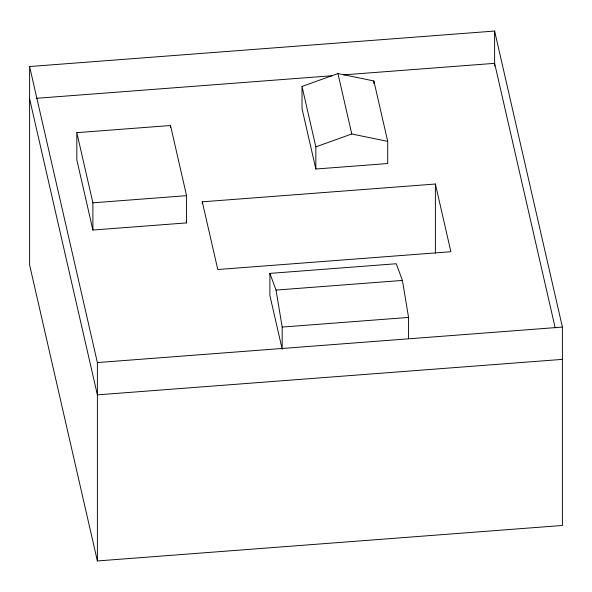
<?xml version="1.0" encoding="UTF-8"?>
<svg xmlns="http://www.w3.org/2000/svg" width="592" height="592" viewBox="0 0 592 592"><rect width="100%" height="100%" fill="white"/><g stroke="black" fill="none" stroke-linecap="round" stroke-linejoin="round"><path stroke-width="0.89" d="M302.016 86.447L337.943 73.556L373.878 80.963L387.708 141.384L387.708 163.533L315.847 169.016L302.016 108.588L302.016 86.447L315.847 146.868L315.847 169.016M315.847 146.868L351.781 133.977L387.708 141.384M29.6 66.533L494.623 31.05L562.4 327.08L562.4 525.467L97.377 560.95L29.6 264.92L29.6 66.533L97.377 362.57L97.377 560.95M36.045 98.339L332.556 75.709M343.604 74.866L494.623 63.344L555.192 327.879M76.827 132.66L170.503 125.511L186.569 195.671L186.569 222.895L92.892 230.044L76.827 159.884L76.827 132.66L92.892 202.819L92.892 230.044M92.892 202.819L186.569 195.671M202.286 201.813L435.386 184.023L450.882 251.726L217.782 269.515L202.286 201.813L202.286 203.663M269.893 273.393L276.042 290.08L282.184 327.065L282.184 349.213L269.893 295.534L269.893 273.393L396.27 263.743L402.412 280.43L408.561 317.423L408.561 338.646M276.042 290.08L402.412 280.43M282.184 327.065L408.561 317.423M97.377 362.57L562.4 327.08M562.4 359.374L97.377 394.864L29.6 98.834M337.943 73.556L351.781 133.977M186.154 221.09L186.569 222.895M494.623 31.05L494.623 66.112M435.386 184.023L435.386 253.228M373.878 80.963L373.878 83.731M170.503 125.511L170.503 127.324"/></g></svg>
